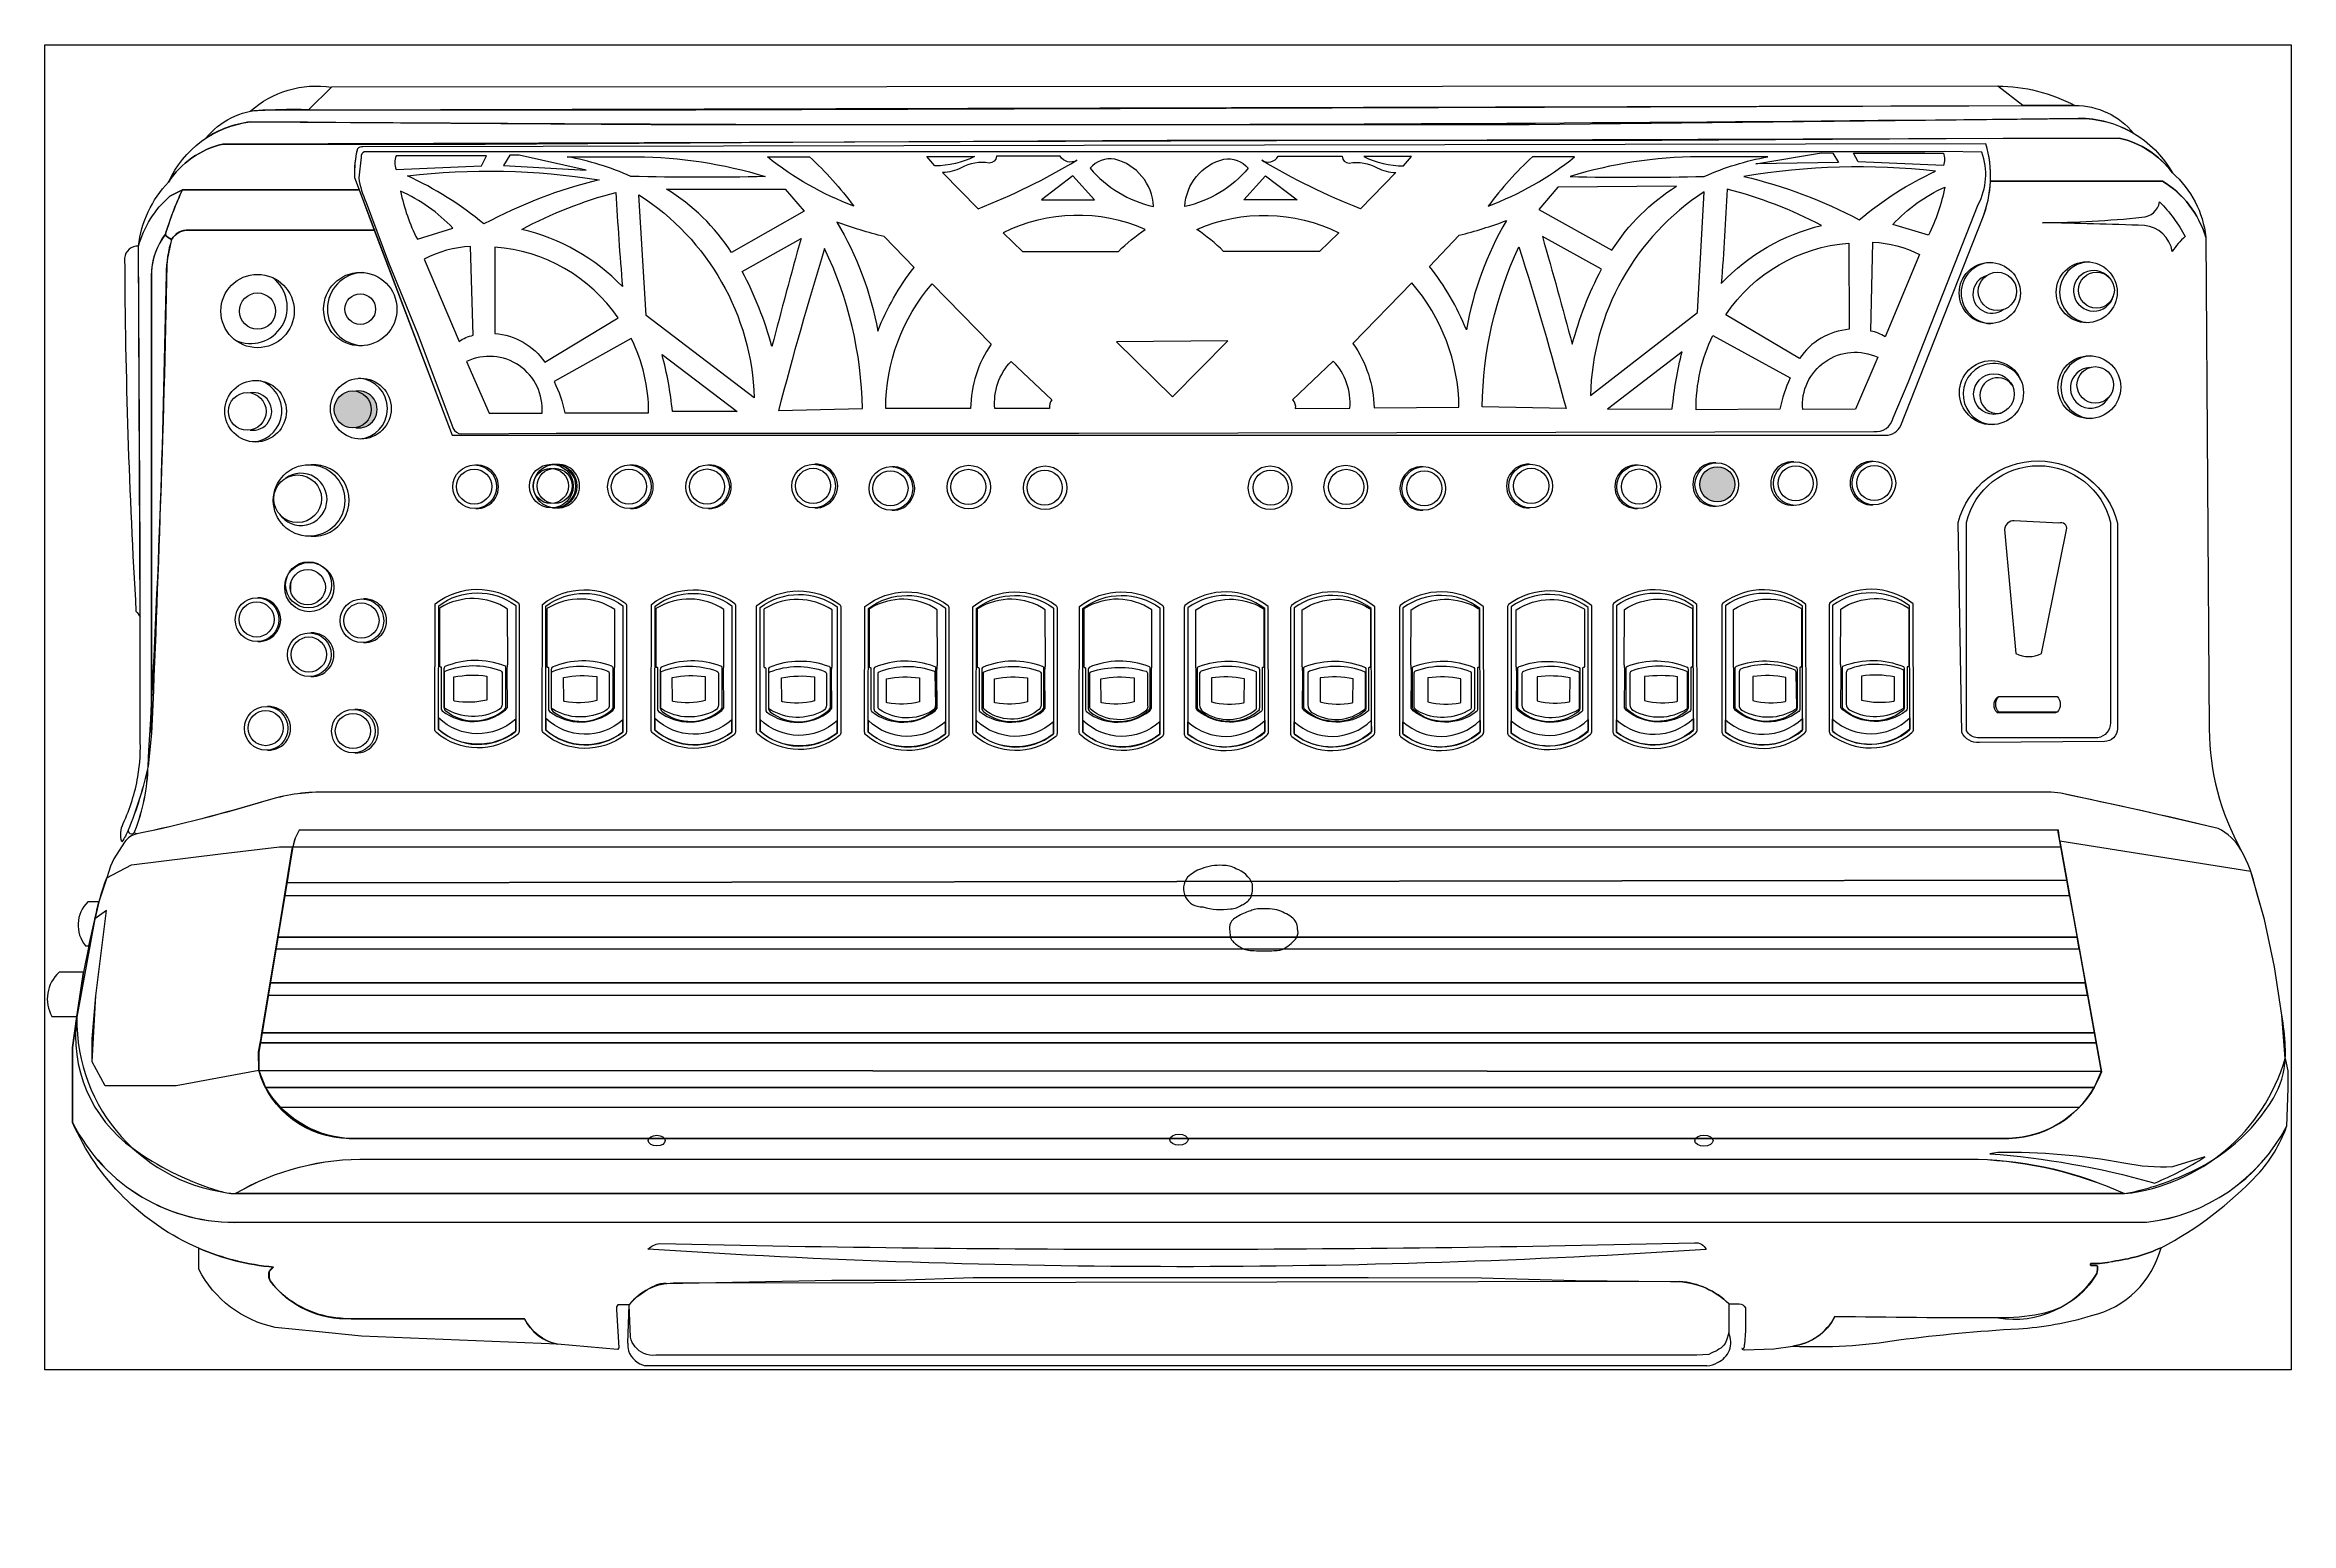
# Model space of a CAD drawing. Header units: millimetres. Extents: x 753 to 155161, y -9971 to 91650.
import ezdxf

# ---------------------------------------------------------------- set-up
doc = ezdxf.new("R2010")
doc.units = ezdxf.units.MM
for name, color, linetype in [('Guziki-poziomy', 95, 'Continuous'), ('obrys', 10, 'Continuous'), ('podkład', 7, 'Continuous'), ('Uskoki', 150, 'Continuous')]:
    doc.layers.add(name, color=color, linetype=linetype)
doc.styles.get("Standard").update_dxf_attribs({"font": 'arial.ttf'})
picture_1 = doc.add_image_def('image1.png', size_in_pixel=(1024, 604))

msp = doc.modelspace()

# ---------------------------------------------------------------- hatches: boundary and pattern name
at = {"layer": 'Uskoki'}
h = msp.add_hatch(color=256, dxfattribs=at)
h.dxf.hatch_style = 1
h.set_gradient(color1=(0, 0, 255), color2=(255, 255, 0), tint=1, name='INVSPHERICAL')
h.paths.add_polyline_path([(20641, 66591, 1), (23183, 66591, 1)])
h = msp.add_hatch(color=256, dxfattribs=at)
h.dxf.hatch_style = 1
h.set_gradient(color1=(0, 0, 255), color2=(255, 255, 0), tint=1, name='INVSPHERICAL')
h.paths.add_polyline_path([(22117, 67845, -0.3675593), (23183, 66591, -0.3675593), (22117, 65336, 1.1765451)])
h = msp.add_hatch(color=256, dxfattribs=at)
h.dxf.hatch_style = 1
h.set_gradient(color1=(0, 0, 255), color2=(255, 255, 0), tint=1)
h.paths.add_polyline_path([(114510, 61440, 1), (116924, 61440, 1)])

# ---------------------------------------------------------------- linework, layer by layer
at = {"layer": 'Guziki-poziomy'}
for centre, radius, start, end in [((80249, 33631), 1230, 139.85125, 274.35327), ((81081, 32632), 2520, 109.11377, 134.67999), ((81561, 31533), 3717, 87.68531, 110.56536), ((81758, 33543), 1705, 59.32188, 91.55497), ((82085, 33287), 1805, 21.7291, 72.51775), ((82248, 33525), 1262, 270.59813, 307.88815), ((82605, 33696), 1239, 289.68944, 325.64882), ((81882, 33728), 1894, 337.26871, 6.90066), ((81577, 36068), 3866, 251.36912, 280.19446)]:
    msp.add_arc(centre, radius, start, end, dxfattribs=at)
msp.add_open_spline([(82203, 30697), (82185, 30865), (82133, 31376), (82920, 31862), (83812, 32204), (84213, 32271), (84737, 32269), (85482, 32208), (85972, 31976), (86455, 31714), (86829, 31331), (86844, 30919), (86997, 30329), (85870, 29408), (85455, 29383), (83691, 29353), (83030, 29498), (82301, 30084), (82242, 30370), (82221, 30530), (82203, 30697)], degree=3, dxfattribs=at)
at = {"layer": 'obrys'}
for points in [[(9245, 82215, -0.2622654), (14872, 86360), (42430, 86171), (102790, 86171), (140525, 86597, -0.2740809), (147003, 82856, 0.1813806), (143351, 85245), (12979, 84835, 0.1916794), (9245, 82215)], [(11813, 85234, -0.2187227), (15738, 87191), (33140, 87191), (45499, 87191), (140301, 87485, -0.2259707), (144337, 85579, 0.1374523), (140525, 86597, -0.0051348), (14872, 86360, 0.1158169), (11813, 85234)], [(22037, 82525), (28758, 64814), (127300, 64814, 0.2966812), (128324, 65481), (133950, 79717, 0.16664), (134187, 84847), (22617, 84641, 0.2000605), (22230, 84507, 0.0661665), (22035, 82575)], [(22486, 83942), (22326, 82503, 0.0649398), (22834, 80816), (24369, 76696), (26379, 71766), (28819, 65285, 0.2835289), (29378, 64913), (35907, 64968), (71832, 64968), (126470, 65079, 0.3965899), (127799, 66016), (128845, 68447), (133659, 80677, 0.2097588), (133909, 84273), (131303, 84314), (129994, 84289), (129685, 84289), (96971, 84289), (85635, 84289), (22699, 84289, 0.3172405), (22486, 83951)], [(24892, 83092), (30758, 83343), (31114, 84034), (24892, 84034, 0.1786608), (24892, 83092)], [(36662, 83959), (41412, 83959, -0.0723129), (50259, 82606, -0.0134752), (41035, 82614, 0.0599556), (36662, 83959)], [(50419, 83958), (53306, 83958, -0.0474812), (56358, 80572, -0.0801577), (50419, 83958)], [(61387, 83978), (64662, 83978, -0.1170502), (61940, 83334), (61387, 83978)], [(62467, 82887), (64900, 80390, 0.0416433), (71688, 83716, -0.4057102), (70543, 83992), (66163, 83992, -0.4127965), (65663, 83532, 0.1656314), (63743, 83203, -0.1283793), (62467, 82887)], [(72609, 83175, 0.1676405), (76966, 80544, 0.3312403), (74294, 83793, 0.2651839), (72609, 83175)], [(83476, 83175, -0.1676405), (79119, 80544, -0.3312403), (81791, 83793, -0.2651839), (83476, 83175)], [(93617, 82887), (91184, 80390, -0.0416433), (84397, 83716, 0.4057102), (85541, 83992), (89921, 83992, 0.4127965), (90421, 83532, -0.1656314), (92341, 83203, 0.1283793), (93617, 82887)], [(94697, 83978), (91422, 83978, 0.1170502), (94145, 83334), (94697, 83978)], [(105908, 83958), (103020, 83958, 0.0474812), (99968, 80572, 0.0801577), (105908, 83958)], [(119196, 83959), (114446, 83959, 0.0723129), (105599, 82606, 0.0134752), (114823, 82614, -0.0599556), (119196, 83959)], [(131261, 83357), (125395, 83608), (125081, 84218), (131261, 84202, -0.2016924), (131261, 83357)], [(149296, 78430), (149530, 44606, 0.1258994), (151714, 36310, 0.1505677), (150147, 37790, 0.0066269), (139333, 40198, 0.0569646), (138458, 40279), (19885, 40279, 0.0782546), (15950, 39686, -0.0206122), (7071, 37403, -0.6835151), (6938, 37605, 0.0888457), (7843, 42068, 0.0105947), (9149, 76540, -0.0313087), (9478, 78287, -0.2845085), (10605, 78911), (23382, 78911), (28758, 64814), (127300, 64814, 0.2966812), (128324, 65481), (133950, 79717, 0.0836933), (134498, 82292), (146312, 82292, -0.1844704), (149296, 78430)], [(30935, 79343, 0.0664056), (25669, 82645, -0.068994), (38846, 82377, 0.0623759), (30935, 79343)], [(112908, 81931), (104749, 81871), (103457, 80346), (108475, 77533, -0.1114485), (112908, 81931)], [(125481, 79631, -0.0664056), (130723, 82972, 0.068994), (117548, 82606, -0.0623759), (125481, 79631)], [(130228, 78564), (127785, 79303, -0.0996065), (131359, 81876, -0.0682794), (130228, 78564)], [(7187, 77812, -0.1459297), (9337, 81251), (10205, 81683, 0.039515), (9036, 78629, 0.1524021), (8077, 76037), (8077, 69693), (8077, 64281), (8077, 57319), (8077, 49677), (8077, 44328), (7843, 42068, -0.0443961), (6477, 37666, -0.0557893), (6042, 36872, -0.1838581), (6137, 38133, 0.0678643), (7139, 41339, 0.0546966), (7297, 44047), (7290, 52334), (7290, 52692), (7290, 53255), (7290, 53792), (7290, 55339), (7290, 56781), (7187, 77812)], [(26359, 78291), (28796, 79048, 0.0996065), (25203, 81594, 0.0682794), (26359, 78291)], [(33528, 78969, -0.0573136), (40007, 81512, 0.0085106), (40456, 75038, 0.1441564), (33528, 78969)], [(41585, 81338, -0.2477498), (49510, 67397), (42096, 73042), (41585, 81338)], [(43491, 81736), (51650, 81736), (52953, 80221), (47957, 77371, 0.1114485), (43491, 81736)], [(114817, 81548, 0.2477498), (106995, 67548), (114367, 73248), (114817, 81548)], [(122891, 79238, 0.0573136), (116394, 81733, -0.0085106), (115992, 75256, -0.1441564), (122891, 79238)], [(138075, 79427, 0.0230436), (144913, 79800, 0.3541811), (146122, 80853, -0.0725627), (147890, 78471, 0.0855574), (146994, 77439, 0.3415732), (145084, 79238, 0.0032367), (138075, 79427)], [(55199, 79468, -0.0891952), (58003, 71974, -0.0722916), (60499, 76345), (58441, 78479, -0.0288861), (55199, 79468)], [(66624, 78737), (67946, 77458), (74555, 77458, -0.052025), (76394, 78964, 0.2216352), (66624, 78737)], [(89703, 78737), (88381, 77458), (81772, 77458, 0.052025), (79934, 78964, -0.2216352), (89703, 78737)], [(101217, 79577, 0.0891952), (98469, 72062, 0.0722916), (95941, 76414), (97983, 78563, 0.0288861), (101217, 79577)], [(7187, 77812, 0.4168242), (6232, 76999, 0.0136606), (7014, 52714, -0.0252917), (7290, 52334), (7187, 77812)], [(9036, 78629, 0.1819484), (9463, 78273, 0.0704077), (9081, 75894, -0.0066025), (8076, 44314), (8076, 49832), (8076, 64972), (8076, 75792, -0.1645242), (9036, 78629)], [(26823, 76914), (29227, 71272, -0.107121), (30198, 71686), (30007, 77789, 0.1144549), (26823, 76914)], [(31679, 77743), (31679, 71817, -0.2264797), (35120, 69833), (40159, 72878, 0.2290526), (31679, 77743)], [(48689, 76077), (52731, 78353, 0.0042313), (50729, 70924, 0.0550655), (48689, 76077)], [(56951, 66663, 0.107772), (54348, 77644, 0.011461), (51191, 66517), (56951, 66663)], [(99560, 66759, -0.107772), (102082, 77759, -0.011461), (105321, 66656), (99560, 66759)], [(107752, 76233), (103693, 78479, -0.0042313), (105750, 71066, -0.0550655), (107752, 76233)], [(124749, 78026), (124793, 72100, 0.2264797), (121367, 70091), (116306, 73098, -0.2290526), (124749, 78026)], [(129611, 77233), (127249, 71574, 0.107121), (126276, 71980), (126421, 78084, -0.1144549), (129611, 77233)], [(61736, 75231), (65807, 71083, 0.1515789), (64391, 66652), (58554, 66652, -0.1791261), (61736, 75231)], [(94712, 75291), (90672, 71112, -0.1515789), (92121, 66693), (97957, 66736, 0.1791261), (94712, 75291)], [(35765, 68502, -0.0638498), (36488, 66361), (42254, 66361, 0.1152135), (41063, 71465), (35765, 68502)], [(120732, 68755, 0.0638498), (120025, 66609), (114259, 66566, -0.1152135), (115412, 71679), (120732, 68755)], [(29741, 69882), (31287, 66323), (34925, 66323, 0.5792706), (29741, 69882)], [(43179, 70363), (48350, 66450), (43889, 66450, 0.0399514), (43179, 70363)], [(67173, 69897), (69980, 67246, 0.2172047), (69806, 66647), (66050, 66647, -0.2153413), (67173, 69897)], [(89315, 69917), (86527, 67245, -0.2172047), (86706, 66647), (90462, 66675, 0.2153413), (89315, 69917)], [(113304, 70561), (108163, 66609), (112623, 66642, -0.0399514), (113304, 70561)], [(126745, 70179), (125226, 66609), (121589, 66582, -0.5792706), (126745, 70179)], [(132282, 58814, -0.7781171), (143229, 58773), (143229, 44641, -0.4231437), (142333, 43772), (133733, 43682, -0.2958103), (132528, 44379), (132282, 58814)], [(132848, 44504), (132848, 58819, -0.787905), (142751, 58819), (142751, 45049, -0.3677218), (141879, 44023), (133616, 44023, -0.2875456), (132848, 44504)], [(135471, 58340), (136244, 49815, 0.2490729), (138010, 49815), (139733, 58320, 0.595054), (139193, 58772), (136127, 58933, 0.4146301), (135471, 58340)], [(27587, 53225, -0.3406383), (33303, 53285), (33360, 53160), (33360, 44500, -0.1719525), (33280, 44276, -0.3560396), (27667, 44369, -0.2376624), (27562, 44615), (27575, 53196)], [(34961, 53190, -0.3406383), (40677, 53250), (40734, 53125), (40734, 44465, -0.1719525), (40654, 44241, -0.3560396), (35041, 44334, -0.2376624), (34936, 44580), (34949, 53161)], [(42458, 53190, -0.3406383), (48174, 53250), (48231, 53125), (48231, 44465, -0.1719525), (48151, 44241, -0.3560396), (42538, 44334, -0.2376624), (42433, 44580), (42446, 53161)], [(49691, 53112, -0.3406383), (55408, 53171), (55464, 53046), (55464, 44387, -0.1719525), (55385, 44163, -0.3560396), (49771, 44256, -0.2376624), (49666, 44502), (49679, 53083)], [(57128, 53045, -0.3406383), (62844, 53105), (62901, 52980), (62901, 44321, -0.1719525), (62821, 44097, -0.3560396), (57208, 44190, -0.2376624), (57103, 44436), (57116, 53017)], [(64555, 53045, -0.3406383), (70272, 53105), (70328, 52980), (70328, 44321, -0.1719525), (70249, 44097, -0.3560396), (64636, 44190, -0.2376624), (64531, 44436), (64544, 53017)], [(71876, 53045, -0.3406383), (77592, 53105), (77649, 52980), (77649, 44321, -0.1719525), (77569, 44097, -0.3560396), (71956, 44190, -0.2376624), (71851, 44436), (71864, 53017)], [(84837, 53045, 0.3406383), (79121, 53105), (79064, 52980), (79064, 44321, 0.1719525), (79144, 44097, 0.3560396), (84757, 44190, 0.2376624), (84862, 44436), (84849, 53017)], [(92157, 53045, 0.3406383), (86441, 53105), (86384, 52980), (86384, 44321, 0.1719525), (86464, 44097, 0.3560396), (92077, 44190, 0.2376624), (92182, 44436), (92169, 53017)], [(99634, 53045, 0.3406383), (93918, 53105), (93861, 52980), (93861, 44321, 0.1719525), (93941, 44097, 0.3560396), (99554, 44190, 0.2376624), (99659, 44436), (99646, 53017)], [(107071, 53112, 0.3406383), (101354, 53171), (101298, 53046), (101298, 44387, 0.1719525), (101377, 44163, 0.3560396), (106991, 44256, 0.2376624), (107095, 44502), (107083, 53083)], [(114304, 53190, 0.3406383), (108588, 53250), (108531, 53125), (108531, 44465, 0.1719525), (108611, 44241, 0.3560396), (114224, 44334, 0.2376624), (114329, 44580), (114316, 53161)], [(121801, 53190, 0.3406383), (116085, 53250), (116028, 53125), (116028, 44465, 0.1719525), (116108, 44241, 0.3560396), (121721, 44334, 0.2376624), (121826, 44580), (121813, 53161)], [(129175, 53225, 0.3406383), (123459, 53285), (123402, 53160), (123402, 44500, 0.1719525), (123482, 44276, 0.3560396), (129095, 44369, 0.2376624), (129200, 44615), (129187, 53196)], [(27821, 53094, -0.3302671), (33105, 53125), (33114, 53106), (33114, 44500, -0.125199), (33100, 44448, -0.3536816), (27826, 44558, -0.2609427), (27808, 44604)], [(32557, 52866, 0.2930309), (27933, 52957, 0.1327255), (27878, 52899), (27878, 48959, 0.4453852), (27942, 48902, -0.4984328), (28000, 48840), (28000, 46007, 0.2143757), (28065, 45862, 0.347796), (32412, 45927), (32543, 46105), (32532, 48542, -0.0425659), (32550, 48901, 0.0453057), (32557, 48946, 0.0064761), (32564, 49080), (32557, 52866)], [(35195, 53059, -0.3302671), (40479, 53090), (40488, 53071), (40488, 44465, -0.125199), (40474, 44413, -0.3536816), (35200, 44523, -0.2609427), (35182, 44569)], [(39931, 52831, 0.2930309), (35307, 52922, 0.1327255), (35252, 52864), (35252, 48924, 0.4453852), (35316, 48867, -0.4984328), (35374, 48805), (35374, 45972, 0.2143757), (35439, 45827, 0.347796), (39786, 45892), (39917, 46070), (39906, 48507, -0.0425659), (39924, 48866, 0.0453057), (39931, 48911, 0.0064761), (39938, 49045), (39931, 52831)], [(42692, 53059, -0.3302671), (47976, 53090), (47984, 53071), (47984, 44465, -0.125199), (47971, 44413, -0.3536816), (42697, 44523, -0.2609427), (42679, 44569)], [(47428, 52831, 0.2930309), (42804, 52922, 0.1327255), (42749, 52864), (42749, 48924, 0.4453852), (42813, 48867, -0.4984328), (42871, 48805), (42871, 45972, 0.2143757), (42936, 45827, 0.347796), (47283, 45892), (47414, 46070), (47402, 48507, -0.0425659), (47421, 48866, 0.0453057), (47428, 48911, 0.0064761), (47435, 49045), (47428, 52831)], [(49925, 52981, -0.3302671), (55209, 53012), (55218, 52993), (55218, 44387, -0.125199), (55204, 44334, -0.3536816), (49930, 44444, -0.2609427), (49913, 44491)], [(54860, 52805, 0.2930309), (50236, 52896, 0.1327255), (50182, 52838), (50182, 48898, 0.4453852), (50245, 48841, -0.4984328), (50303, 48779), (50303, 45946, 0.2143757), (50368, 45801, 0.347796), (54715, 45866), (54846, 46045), (54835, 48481, -0.0425659), (54853, 48840, 0.0453057), (54860, 48885, 0.0064761), (54867, 49019), (54860, 52805)], [(57362, 52915, -0.3302671), (62646, 52945), (62655, 52927), (62655, 44321, -0.125199), (62641, 44268, -0.3536816), (57367, 44378, -0.2609427), (57349, 44425)], [(62096, 52817, 0.2930309), (57472, 52908, 0.1327255), (57417, 52850), (57417, 48911, 0.4453852), (57480, 48853, -0.4984328), (57538, 48791), (57538, 45958, 0.2143757), (57604, 45813, 0.347796), (61951, 45878), (62081, 46057), (62070, 48493, -0.0425659), (62088, 48853, 0.0453057), (62096, 48898, 0.0064761), (62102, 49031), (62096, 52817)], [(64790, 52915, -0.3302671), (70074, 52945), (70082, 52927), (70082, 44321, -0.125199), (70069, 44268, -0.3536816), (64794, 44378, -0.2609427), (64777, 44425)], [(69523, 52817, 0.2930309), (64900, 52908, 0.1327255), (64845, 52850), (64845, 48911, 0.4453852), (64908, 48853, -0.4984328), (64966, 48791), (64966, 45958, 0.2143757), (65031, 45813, 0.347796), (69378, 45878), (69509, 46057), (69498, 48493, -0.0425659), (69516, 48853, 0.0453057), (69523, 48898, 0.0064761), (69530, 49031), (69523, 52817)], [(72110, 52915, -0.3302671), (77394, 52945), (77402, 52927), (77402, 44321, -0.125199), (77389, 44268, -0.3536816), (72115, 44378, -0.2609427), (72097, 44425)], [(76843, 52817, 0.2930309), (72220, 52908, 0.1327255), (72165, 52850), (72165, 48911, 0.4453852), (72228, 48853, -0.4984328), (72286, 48791), (72286, 45958, 0.2143757), (72352, 45813, 0.347796), (76699, 45878), (76829, 46057), (76818, 48493, -0.0425659), (76836, 48853, 0.0453057), (76844, 48898, 0.0064761), (76850, 49031), (76843, 52817)], [(84603, 52915, 0.3302671), (79319, 52945), (79310, 52927), (79310, 44321, 0.125199), (79324, 44268, 0.3536816), (84598, 44378, 0.2609427), (84615, 44425)], [(79869, 52817, -0.2930309), (84493, 52908, -0.1327255), (84548, 52850), (84548, 48911, -0.4453852), (84484, 48853, 0.4984328), (84426, 48791), (84426, 45958, -0.2143757), (84361, 45813, -0.347796), (80014, 45878), (79883, 46057), (79895, 48493, 0.0425659), (79877, 48853, -0.0453057), (79869, 48898, -0.0064761), (79862, 49031), (79869, 52817)], [(91923, 52915, 0.3302671), (86639, 52945), (86631, 52927), (86631, 44321, 0.125199), (86644, 44268, 0.3536816), (91918, 44378, 0.2609427), (91936, 44425)], [(87189, 52817, -0.2930309), (91813, 52908, -0.1327255), (91868, 52850), (91868, 48911, -0.4453852), (91805, 48853, 0.4984328), (91747, 48791), (91747, 45958, -0.2143757), (91681, 45813, -0.347796), (87334, 45878), (87204, 46057), (87215, 48493, 0.0425659), (87197, 48853, -0.0453057), (87189, 48898, -0.0064761), (87183, 49031), (87189, 52817)], [(99400, 52915, 0.3302671), (94116, 52945), (94107, 52927), (94107, 44321, 0.125199), (94121, 44268, 0.3536816), (99395, 44378, 0.2609427), (99413, 44425)], [(94666, 52817, -0.2930309), (99290, 52908, -0.1327255), (99345, 52850), (99345, 48911, -0.4453852), (99281, 48853, 0.4984328), (99224, 48791), (99224, 45958, -0.2143757), (99158, 45813, -0.347796), (94811, 45878), (94680, 46057), (94692, 48493, 0.0425659), (94674, 48853, -0.0453057), (94666, 48898, -0.0064761), (94660, 49031), (94666, 52817)], [(106836, 52981, 0.3302671), (101552, 53012), (101544, 52993), (101544, 44387, 0.125199), (101557, 44334, 0.3536816), (106832, 44444, 0.2609427), (106849, 44491)], [(101902, 52805, -0.2930309), (106525, 52896, -0.1327255), (106580, 52838), (106580, 48898, -0.4453852), (106517, 48841, 0.4984328), (106459, 48779), (106459, 45946, -0.2143757), (106394, 45801, -0.347796), (102047, 45866), (101916, 46045), (101927, 48481, 0.0425659), (101909, 48840, -0.0453057), (101902, 48885, -0.0064761), (101895, 49019), (101902, 52805)], [(114070, 53059, 0.3302671), (108786, 53090), (108778, 53071), (108778, 44465, 0.125199), (108791, 44413, 0.3536816), (114065, 44523, 0.2609427), (114083, 44569)], [(109334, 52831, -0.2930309), (113958, 52922, -0.1327255), (114013, 52864), (114013, 48924, -0.4453852), (113949, 48867, 0.4984328), (113891, 48805), (113891, 45972, -0.2143757), (113826, 45827, -0.347796), (109479, 45892), (109348, 46070), (109359, 48507, 0.0425659), (109341, 48866, -0.0453057), (109334, 48911, -0.0064761), (109327, 49045), (109334, 52831)], [(121567, 53059, 0.3302671), (116283, 53090), (116274, 53071), (116274, 44465, 0.125199), (116288, 44413, 0.3536816), (121562, 44523, 0.2609427), (121580, 44569)], [(116831, 52831, -0.2930309), (121454, 52922, -0.1327255), (121509, 52864), (121509, 48924, -0.4453852), (121446, 48867, 0.4984328), (121388, 48805), (121388, 45972, -0.2143757), (121323, 45827, -0.347796), (116976, 45892), (116845, 46070), (116856, 48507, 0.0425659), (116838, 48866, -0.0453057), (116831, 48911, -0.0064761), (116824, 49045), (116831, 52831)], [(128941, 53094, 0.3302671), (123657, 53125), (123648, 53106), (123648, 44500, 0.125199), (123662, 44448, 0.3536816), (128936, 44558, 0.2609427), (128954, 44604)], [(124205, 52866, -0.2930309), (128829, 52957, -0.1327255), (128883, 52899), (128883, 48959, -0.4453852), (128820, 48902, 0.4984328), (128762, 48840), (128762, 46007, -0.2143757), (128697, 45862, -0.347796), (124350, 45927), (124219, 46105), (124230, 48542, 0.0425659), (124212, 48901, -0.0453057), (124205, 48946, -0.0064761), (124198, 49080), (124205, 52866)], [(28187, 48750), (28187, 46233), (28187, 46117, 0.0995445), (28212, 45993, 0.1246885), (28306, 45867, 0.370022), (32362, 45993, 0.1616467), (32447, 46145), (32447, 48899, 0.13854), (32356, 48968, 0.1922512), (28243, 48908, 0.2156818), (28187, 48750)], [(28271, 48607, -0.1868939), (32073, 48635, -0.285247), (32175, 48501), (32175, 46323, -0.2727706), (31945, 45932, -0.2740868), (28260, 46041, -0.2441143), (28214, 46119), (28214, 48518, -0.2960763), (28271, 48607)], [(28863, 48201, -0.0835624), (31133, 48260), (31133, 46611, -0.1094315), (28920, 46544), (28874, 46579), (28874, 46641)], [(35561, 48715), (35561, 46198), (35561, 46082, 0.0995445), (35586, 45957, 0.1246885), (35680, 45832, 0.370022), (39736, 45958, 0.1616467), (39821, 46110), (39821, 48864, 0.13854), (39730, 48933, 0.1922512), (35617, 48873, 0.2156818), (35561, 48715)], [(35645, 48572, -0.1868939), (39447, 48600, -0.285247), (39549, 48466), (39549, 46288, -0.2727706), (39319, 45897, -0.2740868), (35634, 46005, -0.2441143), (35588, 46084), (35588, 48483, -0.2960763), (35645, 48572)], [(36413, 48166, -0.0835624), (38683, 48225), (38683, 46576, -0.1094315), (36470, 46509), (36424, 46544), (36424, 46606)], [(43057, 48715), (43057, 46198), (43057, 46082, 0.0995445), (43082, 45957, 0.1246885), (43177, 45832, 0.370022), (47233, 45958, 0.1616467), (47318, 46110), (47318, 48864, 0.13854), (47226, 48933, 0.1922512), (43114, 48873, 0.2156818), (43057, 48715)], [(43142, 48572, -0.1868939), (46943, 48600, -0.285247), (47046, 48466), (47046, 46288, -0.2727706), (46816, 45897, -0.2740868), (43130, 46005, -0.2441143), (43085, 46084), (43085, 48483, -0.2960763), (43142, 48572)], [(43878, 48166, -0.0835624), (46148, 48225), (46148, 46576, -0.1094315), (43935, 46509), (43889, 46544), (43889, 46606)], [(50490, 48689), (50490, 46172), (50490, 46056, 0.0995445), (50515, 45932, 0.1246885), (50609, 45806, 0.370022), (54665, 45932, 0.1616467), (54751, 46085), (54751, 48838, 0.13854), (54659, 48907, 0.1922512), (50546, 48847, 0.2156818), (50490, 48689)], [(50575, 48546, -0.1868939), (54376, 48574, -0.285247), (54478, 48440), (54478, 46262, -0.2727706), (54248, 45871, -0.2740868), (50563, 45980, -0.2441143), (50517, 46058), (50517, 48458, -0.2960763), (50575, 48546)], [(51396, 48140, -0.0835624), (53666, 48199), (53666, 46550, -0.1094315), (51452, 46484), (51406, 46519), (51406, 46580)], [(57725, 48701), (57725, 46184), (57725, 46068, 0.0995445), (57750, 45944, 0.1246885), (57845, 45818, 0.370022), (61900, 45944, 0.1616467), (61986, 46097), (61986, 48851, 0.13854), (61894, 48919, 0.1922512), (57781, 48859, 0.2156818), (57725, 48701)], [(58100, 48559, -0.1868939), (61901, 48586, -0.1644396), (61937, 48452), (61968, 46275, -0.2670471), (61773, 45883, -0.3017256), (58088, 45992, -0.2441143), (58042, 46070), (58042, 48470, -0.2960763), (58100, 48559)], [(58603, 48074, -0.0835624), (60873, 48133), (60873, 46484, -0.1094315), (58660, 46417), (58613, 46452), (58613, 46514)], [(65153, 48701), (65153, 46184), (65153, 46068, 0.0995445), (65178, 45944, 0.1246885), (65273, 45818, 0.370022), (69328, 45944, 0.1616467), (69414, 46097), (69414, 48851, 0.13854), (69322, 48919, 0.1922512), (65209, 48859, 0.2156818), (65153, 48701)], [(65323, 48559, -0.1868939), (69125, 48586, -0.285247), (69227, 48452), (69227, 46275, -0.2727706), (68997, 45883, -0.3502516), (65312, 45992, -0.2441143), (65266, 46070), (65266, 48470, -0.2960763), (65323, 48559)], [(66031, 48074, -0.0835624), (68301, 48133), (68301, 46484, -0.1094315), (66087, 46417), (66041, 46452), (66041, 46514)], [(72473, 48701), (72473, 46184), (72473, 46068, 0.0995445), (72498, 45944, 0.1246885), (72593, 45818, 0.370022), (76648, 45944, 0.1616467), (76734, 46097), (76734, 48851, 0.13854), (76642, 48919, 0.1922512), (72529, 48859, 0.2156818), (72473, 48701)], [(72644, 48559, -0.1498116), (76445, 48586, -0.285247), (76548, 48452), (76548, 46275, -0.3587192), (76317, 45780, -0.3353512), (72626, 45986, -0.1522044), (72586, 46070), (72586, 48470, -0.2960763), (72644, 48559)], [(73351, 48074, -0.0835624), (75621, 48133), (75621, 46484, -0.1094315), (73408, 46417), (73361, 46452), (73361, 46514)], [(84240, 48701), (84240, 46184), (84240, 46068, -0.0995445), (84215, 45944, -0.1246885), (84120, 45818, -0.370022), (80064, 45944, -0.1616467), (79979, 46097), (79979, 48851, -0.13854), (80071, 48919, -0.1922512), (84183, 48859, -0.2156818), (84240, 48701)], [(84021, 48559, 0.1875375), (80233, 48586, 0.285247), (80130, 48452), (80130, 46275, 0.2544647), (80360, 45831, 0.346215), (84014, 45992, 0.1466431), (84035, 46070), (84042, 48470, 0.2043761), (84021, 48559)], [(83208, 48074, 0.0835624), (80938, 48133), (80938, 46484, 0.1094315), (83151, 46417), (83197, 46452), (83197, 46514)], [(91560, 48701), (91560, 46184), (91560, 46068, -0.0995445), (91535, 45944, -0.1246885), (91440, 45818, -0.370022), (87385, 45944, -0.1616467), (87299, 46097), (87299, 48851, -0.13854), (87391, 48919, -0.1922512), (91504, 48859, -0.2156818), (91560, 48701)], [(91475, 48559, 0.1868939), (87674, 48586, 0.285247), (87571, 48452), (87571, 46275, 0.2369909), (87802, 45784, 0.3297431), (91487, 45992, 0.2441143), (91533, 46070), (91533, 48470, 0.2960763), (91475, 48559)], [(90682, 48074, 0.0835624), (88412, 48133), (88412, 46484, 0.1094315), (90625, 46417), (90672, 46452), (90672, 46514)], [(99037, 48701), (99037, 46184), (99037, 46068, -0.0995445), (99012, 45944, -0.1246885), (98917, 45818, -0.370022), (94861, 45944, -0.1616467), (94776, 46097), (94776, 48851, -0.13854), (94868, 48919, -0.1922512), (98980, 48859, -0.2156818), (99037, 48701)], [(98754, 48559, 0.1868939), (94953, 48586, 0.285247), (94850, 48452), (94850, 46275, 0.2727706), (95081, 45883, 0.2740868), (98766, 45992, 0.2441143), (98812, 46070), (98812, 48470, 0.2960763), (98754, 48559)], [(98096, 48074, 0.0835624), (95826, 48133), (95826, 46484, 0.1094315), (98040, 46417), (98086, 46452), (98086, 46514)], [(106272, 48689), (106272, 46172), (106272, 46056, -0.0995445), (106247, 45932, -0.1246885), (106152, 45806, -0.370022), (102097, 45932, -0.1616467), (102011, 46085), (102011, 48838, -0.13854), (102103, 48907, -0.1922512), (106216, 48847, -0.2156818), (106272, 48689)], [(106187, 48546, 0.1868939), (102386, 48574, 0.285247), (102283, 48440), (102283, 46262, 0.2727706), (102514, 45871, 0.2740868), (106199, 45980, 0.2441143), (106245, 46058), (106245, 48458, 0.2960763), (106187, 48546)], [(105596, 48140, 0.0835624), (103326, 48199), (103326, 46550, 0.1094315), (105539, 46484), (105585, 46519), (105585, 46580)], [(113704, 48715), (113704, 46198), (113704, 46082, -0.0995445), (113679, 45957, -0.1246885), (113585, 45832, -0.370022), (109529, 45958, -0.1616467), (109444, 46110), (109444, 48864, -0.13854), (109535, 48933, -0.1922512), (113648, 48873, -0.2156818), (113704, 48715)], [(113620, 48572, 0.1868939), (109818, 48600, 0.285247), (109716, 48466), (109716, 46288, 0.2727706), (109946, 45897, 0.2740868), (113631, 46005, 0.2441143), (113677, 46084), (113677, 48483, 0.2960763), (113620, 48572)], [(112992, 48214, 0.0621686), (110722, 48225), (110722, 46576, 0.1094315), (112935, 46509), (112982, 46544), (112982, 46606)], [(121201, 48715), (121201, 46198), (121201, 46082, -0.0995445), (121176, 45957, -0.1246885), (121081, 45832, -0.370022), (117026, 45958, -0.1616467), (116940, 46110), (116940, 48864, -0.13854), (117032, 48933, -0.1922512), (121145, 48873, -0.2156818), (121201, 48715)], [(121060, 48664, 0.1847404), (117315, 48740, 0.2059353), (117213, 48466), (117213, 46288, 0.2727706), (117443, 45897, 0.2740868), (121128, 46005, 0.2441143), (121174, 46084), (121148, 48483, 0.1754579), (121060, 48664)], [(120438, 48166, 0.0835624), (118168, 48225), (118168, 46576, 0.1094315), (120382, 46509), (120428, 46544), (120428, 46606)], [(128575, 48750), (128575, 46233), (128575, 46117, -0.0995445), (128550, 45993, -0.1246885), (128456, 45867, -0.370022), (124400, 45993, -0.1616467), (124314, 46145), (124314, 48899, -0.13854), (124406, 48968, -0.1922512), (128519, 48908, -0.2156818), (128575, 48750)], [(128490, 48680, 0.1960746), (124689, 48704, 0.2031172), (124587, 48501), (124587, 46323, 0.2727706), (124817, 45932, 0.2740868), (128502, 46041, 0.2441143), (128548, 46119), (128548, 48518, 0.2768727), (128490, 48680)], [(127899, 48201, 0.0835624), (125629, 48260), (125629, 46611, 0.1094315), (127842, 46544), (127888, 46579), (127888, 46641)], [(27808, 44604, 0.3642063), (33100, 44448), (33114, 44500), (33114, 44500), (33114, 45296, -0.3938795), (27818, 45381), (27810, 45388), (27809, 45388)], [(35182, 44569, 0.3642063), (40474, 44413), (40488, 44465), (40488, 44465), (40488, 45261, -0.3938795), (35192, 45346), (35184, 45353), (35183, 45353)], [(42679, 44569, 0.3642063), (47971, 44413), (47984, 44465), (47984, 44465), (47984, 45261, -0.3938795), (42688, 45346), (42680, 45353), (42680, 45353)], [(49913, 44491, 0.3642063), (55204, 44334), (55218, 44387), (55218, 44387), (55218, 45183, -0.3938795), (49922, 45268), (49914, 45275), (49914, 45275)], [(57349, 44425, 0.3642063), (62641, 44268), (62655, 44321), (62655, 44321), (62655, 45117, -0.3938795), (57359, 45202), (57351, 45209), (57350, 45209)], [(64777, 44425, 0.3642063), (70069, 44268), (70082, 44321), (70082, 44321), (70082, 45117, -0.3938795), (64786, 45202), (64778, 45209), (64778, 45209)], [(72097, 44425, 0.3642063), (77389, 44268), (77402, 44321), (77402, 44321), (77402, 45117, -0.3938795), (72106, 45202), (72099, 45209), (72098, 45209)], [(84615, 44425, -0.3642063), (79324, 44268), (79310, 44321), (79310, 44321), (79310, 45117, 0.3938795), (84606, 45202), (84614, 45209), (84615, 45209)], [(91936, 44425, -0.3642063), (86644, 44268), (86631, 44321), (86631, 44321), (86631, 45117, 0.3938795), (91927, 45202), (91934, 45209), (91935, 45209)], [(99413, 44425, -0.3642063), (94121, 44268), (94107, 44321), (94107, 44321), (94107, 45117, 0.3938795), (99403, 45202), (99411, 45209), (99412, 45209)], [(106849, 44491, -0.3642063), (101557, 44334), (101544, 44387), (101544, 44387), (101544, 45183, 0.3938795), (106840, 45268), (106848, 45275), (106848, 45275)], [(114083, 44569, -0.3642063), (108791, 44413), (108778, 44465), (108778, 44465), (108778, 45261, 0.3938795), (114073, 45346), (114081, 45353), (114082, 45353)], [(121580, 44569, -0.3642063), (116288, 44413), (116274, 44465), (116274, 44465), (116274, 45261, 0.3938795), (121570, 45346), (121578, 45353), (121579, 45353)], [(128954, 44604, -0.3642063), (123662, 44448), (123648, 44500), (123648, 44500), (123648, 45296, 0.3938795), (128944, 45381), (128952, 45388), (128953, 45388)], [(7843, 42068, -0.0471449), (6477, 37666, 0.9824535), (6938, 37605, 0.0863828), (7843, 42068)], [(6233, 36841), (5498, 35701), (5264, 35197), (5005, 34380), (4452, 32739), (3771, 29714), (3399, 27893), (2957, 24851, 0.2803047), (6818, 15773, 0.0772423), (12347, 12979, 0.0263389), (13255, 12737, 0.0524625), (13830, 12677), (18754, 12677), (75754, 12677), (122860, 12677), (143274, 12677), (143717, 12677, 0.0620683), (147918, 14017, 0.1595673), (153942, 19244, 0.1246724), (154762, 21975, 0.0218184), (154762, 22795, 0.0304275), (154536, 24956), (154023, 28272), (153329, 31523), (152763, 33527, 0.0780096), (151714, 36310, 0.1499194), (150147, 37790), (144728, 39034), (140180, 40027), (139333, 40198, 0.0534922), (138458, 40279), (33495, 40279), (19885, 40279, 0.0748769), (15950, 39686, -0.0236435), (7071, 37403, 0.1959905), (6233, 36841)], [(15922, 19983, 0.2611491), (21670, 16475), (42281, 16475), (60753, 16475), (78099, 16475), (106076, 16475), (116636, 16475), (135752, 16475, 0.311001), (142119, 21053), (140206, 31787), (139652, 34722), (139259, 36903), (139259, 36903), (139168, 37671), (138130, 37671), (98512, 37671), (18227, 37671), (17957, 37108), (17919, 36967), (17852, 36724), (17805, 36526), (17717, 36386), (17711, 36195), (17643, 35788), (17643, 35605), (17449, 34405), (15452, 22372), (15452, 21138)], [(4987, 32149), (4187, 31563), (2949, 24800, 0.3937046), (13830, 12677, -0.1395244), (23016, 15048), (116727, 15048), (133641, 15048, -0.1015335), (143717, 12677, 0.3019714), (154762, 21975), (154536, 24956), (154023, 28272), (153329, 31523), (152395, 34830), (139259, 36903), (142119, 21053, -0.3031813), (135901, 16475), (113482, 16475), (74321, 16475), (36955, 16475), (21670, 16475, -0.3333188), (15452, 21138), (9772, 20078), (4891, 20078), (3998, 21744), (4250, 26272)], [(4452, 32739), (3702, 32739, 0.3866755), (3541, 29714), (3771, 29714), (4452, 32739)], [(3399, 27893), (1728, 27893, 0.3504675), (1237, 24851), (2957, 24851)], [(149222, 15201), (147021, 14527, -0.0704889), (143673, 14775, 0.049336), (135005, 15505), (134449, 15421, -0.0501457), (145624, 13449), (145777, 13406, 0.0478351), (149222, 15201)], [(13830, 12677, -0.1386075), (23016, 15048), (133641, 15048, -0.0965036), (143717, 12677), (13830, 12677)], [(42198, 8861, -0.1665796), (43004, 9247, 0.0116773), (114154, 9295, -0.3366202), (114952, 8836, -0.0327827)], [(146227, 8963, -0.0766068), (142897, 8023, -0.0911168), (141446, 7886, 1.0915122), (141446, 7735, -0.0437541), (141792, 7735, -0.35472), (141848, 7681, -0.1033261), (141806, 7196, -0.2232622), (137899, 4393, -0.0459805), (135026, 4130, -0.0037499), (123806, 4223, -0.2504439), (120900, 2195, 0.0523382), (128197, 2624, -0.0173715), (136414, 3392, 0.0597104), (141440, 4295, 0.2774906)]]:
    msp.add_lwpolyline(points, format="xyb", close=True, dxfattribs=at)
for points in [[(7187, 77812, -0.1635521), (9245, 82215, -0.1904496), (12979, 84835), (31009, 84835), (55686, 84976), (77904, 85103), (111912, 85103), (135372, 85245), (143351, 85245, -0.1794167), (147003, 82856, -0.18853), (149296, 78430, 0.1875948), (146312, 82292), (134498, 82292, 0.0834226), (134187, 84847), (22617, 84641, 0.20597), (22230, 84507, 0.0698738), (22037, 82525), (22357, 81683), (10205, 81683), (9337, 81251, 0.1895995)], [(10205, 81683), (22357, 81683), (23389, 78918), (10638, 78918, 0.2949), (9463, 78273, -0.1753392), (9037, 78625, -0.0370714), (10205, 81682, 0.2231756), (10205, 81683)], [(139020, 45780, -0.0196479), (138980, 45731), (134969, 45731, -0.4165891), (134969, 46810)], [(135083, 46859), (139090, 46859, -0.3820434), (139090, 45780), (135079, 45780, -0.4165891), (135079, 46859, -1)], [(17717, 36386), (15452, 22372), (15452, 21138), (9772, 20078), (4891, 20078), (3998, 21744), (3998, 23321), (4250, 26272), (4987, 32149), (4987, 32149), (4987, 32149), (4187, 31563, -0.0363587), (5005, 34380), (5005, 34380), (6698, 35284), (12820, 36030), (16880, 36526), (17805, 36526)], [(2949, 24800), (2653, 22722), (2653, 17573, 1.3764692)], [(11332, 8926, 0.0810406), (16469, 7628), (16225, 7377), (16176, 7289), (16176, 6879), (16235, 6687), (16589, 6251, 0.188174), (21081, 4130, -0.0036378), (21803, 4075), (23750, 4075), (29553, 4075), (33732, 4075, 0.2397284), (35986, 2326), (22516, 2877), (19379, 3197), (16586, 3483, -0.2272272), (11332, 7477), (11332, 8926)], [(43470, 6497), (54857, 6725), (59269, 6725), (64553, 6919), (71207, 6919), (80768, 6919), (91723, 6919), (99500, 6889), (105976, 6697), (112498, 6632, -0.2131186), (116511, 5103), (116511, 3097), (116343, 2607), (116266, 2380, -0.1538433), (115301, 1719), (115138, 1620), (114311, 1565), (113747, 1565), (110298, 1565), (106711, 1565), (104681, 1565), (102432, 1565), (98148, 1565), (92270, 1565), (83748, 1565), (75144, 1565), (63905, 1565), (55843, 1565), (43158, 1565), (42738, 1565, -0.1266559), (41929, 1688, -0.2240681), (40997, 2799), (40915, 5033, -0.1073871), (42694, 6364)]]:
    msp.add_lwpolyline(points, format="xyb", dxfattribs=at)
for points in [[(32277, 83353), (37963, 83033), (33360, 84066), (32704, 84066), (32277, 83353)], [(124046, 83578), (118360, 83466), (122876, 84225), (123671, 84204), (124046, 83578)], [(69251, 81003), (72911, 81003), (71423, 82661), (69251, 81003)], [(86833, 81003), (83174, 81003), (84661, 82661), (86833, 81003)], [(74426, 71236), (78256, 67454), (82078, 71296)]]:
    msp.add_lwpolyline(points, close=True, dxfattribs=at)
for points in [[(134973, 46810), (135034, 46810)], [(2653, 17573), (2653, 19325), (2653, 20876), (2653, 22722), (2957, 24851)], [(154762, 21975), (154944, 21109), (154944, 19930), (154851, 17294)], [(14236, 10719), (46407, 10719), (82990, 10719), (122013, 10719), (145215, 10719)], [(16469, 7628), (16469, 7628)], [(40822, 2402), (40915, 5033)], [(115004, 833), (111807, 833), (86202, 833), (81885, 833), (78159, 833), (42150, 833), (42022, 833)]]:
    msp.add_lwpolyline(points, dxfattribs=at)
for centre, radius in [((134448, 74593), 2102), ((134975, 74702), 1318), ((141113, 74648), 2094), ((141779, 74789), 1233), ((134563, 67747), 2203), ((141294, 68121), 2157), ((141700, 68277), 1255), ((15235, 66470), 2116), ((22469, 66644), 2089), ((134735, 67647), 1398), ((14660, 66454), 1298), ((21912, 66591), 1271), ((18911, 60334), 2459), ((18126, 60447), 1639), ((30295, 61274), 1499), ((30261, 61287), 1207), ((35565, 61321), 1499), ((35531, 61335), 1207), ((35829, 61321), 1499), ((35795, 61335), 1207), ((40931, 61274), 1499), ((40897, 61287), 1207), ((46305, 61275), 1499), ((46272, 61289), 1207), ((53594, 61323), 1499), ((53560, 61336), 1207), ((58912, 61157), 1499), ((58878, 61170), 1207), ((64267, 61253), 1499), ((64233, 61266), 1207), ((69514, 61206), 1499), ((69480, 61219), 1207), ((84974, 61206), 1499), ((85008, 61219), 1207), ((90173, 61253), 1499), ((90207, 61266), 1207), ((95539, 61157), 1499), ((95572, 61170), 1207), ((102888, 61323), 1499), ((102922, 61336), 1207), ((110308, 61275), 1499), ((110342, 61289), 1207), ((115683, 61427), 1499), ((115717, 61440), 1207), ((121070, 61496), 1499), ((121104, 61509), 1207), ((126483, 61525), 1499), ((126517, 61538), 1207), ((18928, 54377), 1693), ((18878, 54529), 1584), ((18825, 54371), 1207), ((15336, 52137), 1499), ((15302, 52150), 1207), ((22547, 52066), 1499), ((22513, 52079), 1207), ((18930, 49728), 1499), ((18896, 49741), 1207), ((15963, 44668), 1499), ((15929, 44681), 1207), ((21957, 44473), 1499), ((21923, 44487), 1207)]:
    msp.add_circle(centre, radius, dxfattribs=at)
for centre, radius, start, end in [((134580, 74593), 2102, 91.80611, 268.19389), ((134608, 74519), 1318, 107.59922, 305.5015), ((141339, 74648), 2094, 93.09635, 266.90365), ((141596, 74746), 1394, 42.04175, 344.48465), ((134720, 67647), 2102, 26.90003, 268.19109), ((141502, 68121), 2157, 92.75933, 267.24067), ((141502, 68121), 2157, 92.75933, 267.24067), ((14867, 66502), 2175, 279.12052, 70.94633), ((22212, 66644), 2089, 273.519, 86.481), ((134993, 67546), 1229, 36.02696, 281.49677), ((141389, 68072), 1398, 93.7019, 333.35817), ((15043, 66454), 1298, 261.5115, 98.4885), ((22321, 66591), 1271, 260.72549, 99.27451), ((18350, 60409), 1795, 214.45166, 126.56751), ((19210, 60334), 2459, 266.51246, 93.48754), ((30434, 61274), 1499, 267.33969, 92.66031), ((35748, 61321), 1499, 266.51204, 93.48796), ((36012, 61321), 1499, 266.51204, 93.48796), ((41077, 61274), 1499, 267.20668, 92.79332), ((46440, 61275), 1499, 267.42163, 92.57837), ((53756, 61323), 1499, 266.90151, 93.09849), ((59048, 61157), 1499, 267.40236, 92.59764), ((95403, 61157), 1499, 87.40236, 272.59764), ((102726, 61323), 1499, 86.90151, 273.09849), ((110173, 61275), 1499, 87.42163, 272.57837), ((115537, 61427), 1499, 87.20668, 272.79332), ((120888, 61496), 1499, 86.51204, 273.48796), ((126344, 61525), 1499, 87.33969, 272.66031), ((19123, 54357), 1499, 167.0509, 187.80677), ((15462, 52137), 1499, 267.59681, 92.40319), ((22741, 52066), 1499, 266.28332, 93.71668), ((19118, 49728), 1499, 266.39876, 93.60124), ((16141, 44668), 1499, 266.60902, 93.39098), ((22169, 44473), 1499, 265.93826, 94.06174), ((22190, 44607), 1499, 199.68878, 208.64682), ((13778, 23161), 12450, 206.66713, 272.10425), ((143820, 23113), 12472, 276.42181, 332.18799), ((43378, 4696), 1803, 87.10412, 112.30623), ((115121, 2466), 1526, 293.51185, 24.42761), ((44670, 2420), 3848, 180.27092, 188.19798), ((42468, 2500), 1725, 201.35045, 255.02013), ((114962, 2209), 1377, 271.75107, 303.92853)]:
    msp.add_arc(centre, radius, start, end, dxfattribs=at)
for centre, major_axis, ratio in [((42810, 16324), (-581, 0), 0.6268652), ((78708, 16387), (-625, 0), 0.6012522), ((114799, 16319), (-625, 0), 0.6012522)]:
    msp.add_ellipse(centre, major_axis=major_axis, ratio=ratio, dxfattribs=at)
at = {"layer": 'Uskoki'}
msp.add_line((40913, 5041), (40132, 5041), dxfattribs=at)
for points in [[(20456, 88743), (18865, 87191, 0.0255837), (14861, 87089, -0.2236258), (20456, 88743)], [(134993, 88812, -0.1234239), (140301, 87485), (136718, 87481)], [(15922, 19983), (141626, 19983, -0.26024), (135786, 16477), (21488, 16477, -0.2428542), (15936, 19961, 0.0106097)]]:
    msp.add_lwpolyline(points, format="xyb", close=True, dxfattribs=at)
for points in [[(20456, 88743), (18865, 87191), (136718, 87481), (134993, 88812), (20456, 88743)], [(18227, 37671), (17957, 37108), (17805, 36526), (139327, 36526), (139259, 36903), (139120, 37671), (18227, 37671)], [(17390, 34050), (17805, 36526), (139327, 36526), (139743, 34220), (17390, 34050), (17805, 36526)], [(16768, 30302), (17390, 34050), (139743, 34220), (140450, 30302), (16768, 30302), (17390, 34050)], [(17390, 34050), (17244, 33168), (139933, 33168), (139743, 34220), (17390, 34050), (17244, 33168)], [(16248, 27170), (16768, 30302), (140450, 30302), (141015, 27170), (16248, 27170), (16768, 30302)], [(16768, 30302), (16636, 29504), (140594, 29504), (140450, 30302), (16768, 30302), (16636, 29504)], [(15676, 23724), (16241, 27170), (141029, 27170), (141642, 23724), (15671, 23724), (16248, 27170)], [(16248, 27170), (16105, 26315), (141182, 26315), (141015, 27170), (16248, 27170), (16106, 26315)], [(16106, 26315), (16248, 27170), (16105, 26315), (141170, 26315), (141015, 27170), (16248, 27170), (16106, 26315)], [(15676, 23724), (141642, 23724), (142113, 21083), (15453, 21139), (15445, 22419)], [(15562, 23049), (15671, 23724), (141643, 23724), (141764, 23049), (15564, 23049), (15676, 23724)], [(142113, 21083), (141626, 19983), (15922, 19983), (15453, 21134), (142113, 21083)]]:
    msp.add_lwpolyline(points, close=True, dxfattribs=at)
for points in [[(20456, 88743), (18865, 87191)], [(15562, 23049), (141764, 23049)], [(16950, 18631), (140630, 18631)]]:
    msp.add_lwpolyline(points, dxfattribs=at)
for points in [[(16469, 7628, -0.0797191), (11332, 8926, -0.1906933), (2653, 17573, 0.2945315), (14242, 10714), (145221, 10714, 0.2487123), (154851, 17294)], [(116511, 5103), (117228, 5103, -0.3000076), (117646, 4827), (117646, 3245), (117580, 2333, -0.0403643), (117540, 2077, -0.3203525), (117470, 2016, -0.2310342), (117404, 2041, 0.3739444), (117591, 1937), (119596, 2014), (120900, 2195, 0.2402845), (123806, 4223), (135026, 4130, 0.3022824), (141806, 7196, 0.0929196), (141848, 7681, 0.366367), (141792, 7735, 0.0334315), (141461, 7735, -1.1754726), (141446, 7886, 0.0765235), (142897, 8023, 0.076726), (146227, 8963, 0.0848907), (152839, 13977, 0.1039984), (154851, 17294, -5.857991)], [(40042, 4712), (40215, 2066), (40112, 1960), (35986, 2326, -0.2313192), (33732, 4075), (21803, 4075, -0.2514409), (16235, 6687)], [(113122, 6634), (43948, 6514, 0.2273463), (40913, 5041)]]:
    msp.add_lwpolyline(points, format="xyb", dxfattribs=at)
for centre, radius in [((15371, 73354), 2521), ((22431, 73488), 2521), ((15371, 73354), 1244), ((22431, 73488), 1052)]:
    msp.add_circle(centre, radius, dxfattribs=at)
for centre, radius, start, end in [((22692, 73488), 2521, 92.96774, 267.03226), ((14893, 73641), 2521, 245.32811, 52.6221), ((16738, 7061), 627, 115.38267, 216.63646), ((112768, 1336), 5310, 45.19635, 86.18224), ((40430, 4782), 394, 139.02661, 190.20873)]:
    msp.add_arc(centre, radius, start, end, dxfattribs=at)

# ---------------------------------------------------------------- texts
at = {"layer": 'obrys', "insert": (136831, -9967), "char_height": 2.5, "width": 28.36, "attachment_point": 1}
msp.add_mtext('rafik991/Grapihcs', dxfattribs=at)

# ---------------------------------------------------------------- pictures from other files: only their frames are drawn
at = {"layer": 'podkład'}
image = msp.add_image(picture_1, insert=(753, 573), size_in_units=(154408, 91077), dxfattribs=at)
image.dxf.flags = 7

doc.saveas('drawing.dxf')
